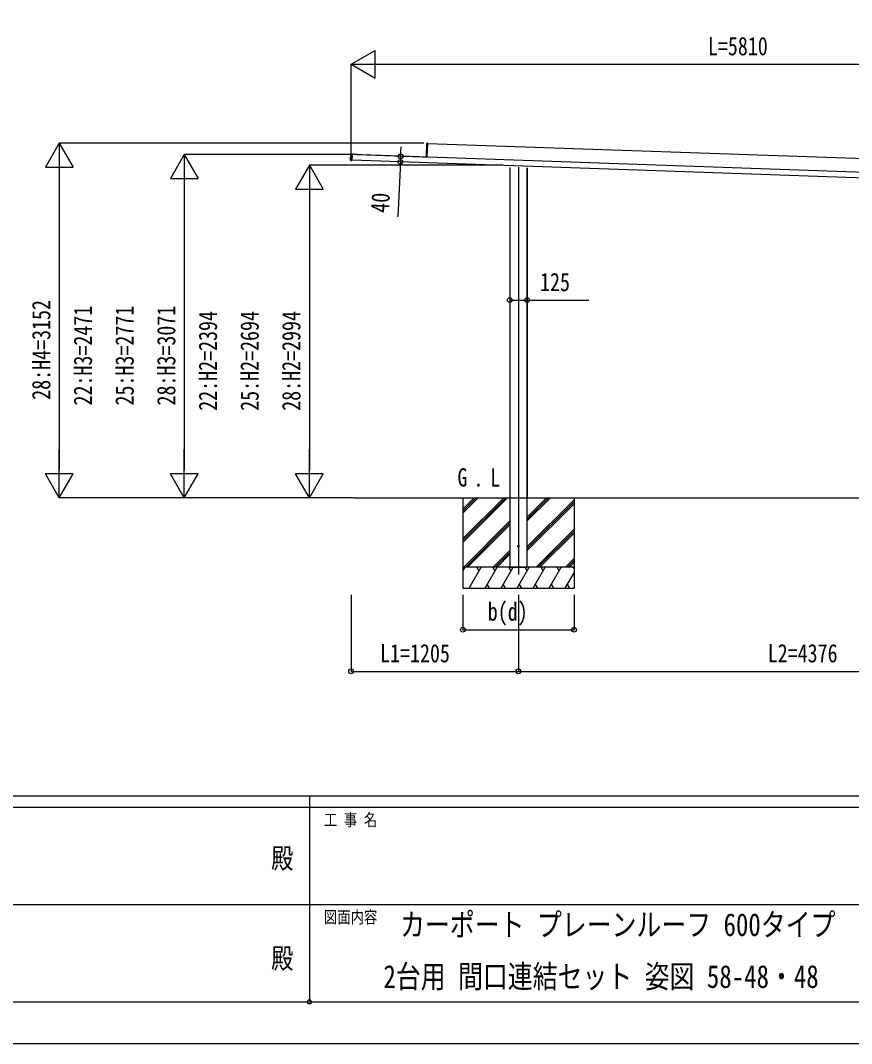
# Model space of a CAD drawing. Units: millimetres, scale not verified. Extents: x -16820 to 16820, y -11880 to 11880.
# Drawn here: x -2099 to 3883, y -11880 to -4513 of the extents above; entities that cross this region are included whole.
import ezdxf
from ezdxf.enums import TextEntityAlignment as Align

# ---------------------------------------------------------------- set-up
doc = ezdxf.new("R2010")
doc.units = ezdxf.units.MM
doc.header["$LTSCALE"] = 60
doc.header["$PDMODE"] = 32
doc.header["$PDSIZE"] = 30
for name, color, linetype in [('0-2_USER1', 3, 'Continuous'), ('0-3_YKK_12', 2, 'Continuous'), ('0-4_YKK_A1', 4, 'Continuous'), ('0-5_YKK_D', 6, 'Continuous'), ('0-6_YKK_ZWAK', 7, 'Continuous')]:
    doc.layers.add(name, color=color, linetype=linetype)
doc.styles.add('ＭＳ ゴシック', font='')
doc.styles.get('ＭＳ ゴシック').set_extended_font_data('MS Gothic')

msp = doc.modelspace()

# ---------------------------------------------------------------- linework, layer by layer
at = {"layer": '0-3_YKK_12'}
msp.add_line((1485.08, -5568.71), (1485.08, -8502.5), dxfattribs=at)
at = {"layer": '0-4_YKK_A1'}
for p, q in [((826.84, -5396.48), (823.62, -5488.57)), ((826.84, -5396.48), (826.37, -5396.47)), ((832.37, -5396.34), (826.84, -5396.48)), ((826.85, -5395.98), (832.39, -5395.84)), ((828.83, -5497.75), (832.37, -5396.34)), ((832.3, -5398.54), (5971.42, -5578)), ((832.39, -5395.84), (832.37, -5396.34)), ((277.34, -5518.75), (278.7, -5479.77)), ((279.04, -5519.84), (280.48, -5478.79)), ((279.51, -5519.86), (279.04, -5519.84)), ((287.01, -5521.08), (279.5, -5520.36)), ((280.95, -5478.8), (279.51, -5519.86)), ((279.51, -5519.86), (287.02, -5520.58)), ((280.24, -5521.85), (285.23, -5522.03)), ((280.95, -5478.8), (280.48, -5478.79)), ((288.49, -5478.61), (280.95, -5478.8)), ((295.3, -5477.35), (281.81, -5476.88)), ((285.23, -5522.03), (285.27, -5520.91)), ((286.8, -5477.05), (286.76, -5478.15)), ((287.02, -5520.58), (287.01, -5521.08)), ((288.49, -5478.61), (287.02, -5520.58)), ((6081.7, -5721.94), (287.06, -5519.58)), ((6083.1, -5681.96), (288.45, -5479.61)), ((295.23, -5479.35), (295.3, -5477.35)), ((301.29, -5477.56), (295.3, -5477.35)), ((301.22, -5479.56), (301.29, -5477.56)), ((311.29, -5477.91), (301.29, -5477.56)), ((311.22, -5479.91), (311.29, -5477.91)), ((317.21, -5480.12), (317.28, -5478.12)), ((324.23, -5480.86), (324.24, -5480.56)), ((324.24, -5480.56), (324.26, -5479.96)), ((793.83, -5497.25), (793.84, -5496.95)), ((793.84, -5496.95), (793.86, -5496.35)), ((793.86, -5496.35), (793.87, -5496.05)), ((797.83, -5497.39), (797.85, -5496.69)), ((828.82, -5497.78), (797.85, -5496.69)), ((823.34, -5496.58), (822.87, -5496.57)), ((823.62, -5488.57), (823.15, -5488.56)), ((823.62, -5488.57), (823.34, -5496.58)), ((828.83, -5497.75), (828.81, -5498.48)), ((1423.78, -5571.5), (1423.78, -7950)), ((1424.18, -5571.51), (1424.18, -8450)), ((1545.98, -5575.77), (1545.98, -8450)), ((1547.58, -5575.82), (1547.58, -7950)), ((297.55, -7950), (6596.2, -7950.01)), ((1085.08, -7950), (1085.08, -8600)), ((1085.08, -8243.98), (1379.06, -7950)), ((1085.08, -8258.12), (1393.2, -7950)), ((1085.08, -8272.26), (1407.34, -7950)), ((1085.08, -8031.85), (1166.92, -7950)), ((1085.08, -8045.99), (1181.07, -7950)), ((1085.08, -8060.13), (1195.21, -7950)), ((1422.88, -7950), (1423.48, -7950)), ((1545.98, -7950), (1546.08, -7950)), ((1545.98, -8119.73), (1715.71, -7950)), ((1545.98, -8105.59), (1701.57, -7950)), ((1545.98, -8091.45), (1687.43, -7950)), ((1546.08, -7950), (1546.38, -7950)), ((1547.28, -7950), (1547.58, -7950)), ((1885.08, -7950), (1885.08, -8600)), ((1545.98, -8303.58), (1885.08, -7964.48)), ((1545.98, -8317.72), (1885.08, -7978.62)), ((1545.98, -8331.86), (1885.08, -7992.77)), ((1091.19, -8450), (1424.18, -8117.01)), ((1105.33, -8450), (1424.18, -8131.16)), ((1119.47, -8450), (1424.18, -8145.3)), ((1611.69, -8450), (1885.08, -8176.61)), ((1625.83, -8450), (1885.08, -8190.75)), ((1639.97, -8450), (1885.08, -8204.9)), ((1303.32, -8450), (1424.18, -8329.14)), ((1317.46, -8450), (1424.18, -8343.29)), ((1331.61, -8450), (1424.18, -8357.43)), ((1823.82, -8450), (1885.08, -8388.74)), ((1885.08, -8450), (1085.08, -8450)), ((1085.08, -8478.94), (1101.79, -8450)), ((1129.62, -8600), (1216.23, -8450)), ((1201.23, -8475.98), (1186.22, -8450)), ((1245.1, -8600), (1331.7, -8450)), ((1316.7, -8475.98), (1301.7, -8450)), ((1360.57, -8600), (1447.17, -8450)), ((1432.17, -8475.98), (1417.17, -8450)), ((1424.18, -8450), (1545.98, -8450)), ((1476.04, -8600), (1562.64, -8450)), ((1547.64, -8475.98), (1532.64, -8450)), ((1591.51, -8600), (1678.11, -8450)), ((1663.11, -8475.98), (1648.11, -8450)), ((1706.98, -8600), (1793.58, -8450)), ((1778.58, -8475.98), (1763.58, -8450)), ((1837.96, -8450), (1885.08, -8402.89)), ((1852.1, -8450), (1885.08, -8417.03)), ((1885.08, -8460.45), (1879.05, -8450)), ((1086.79, -8475.98), (1085.08, -8473.02)), ((1822.45, -8600), (1885.08, -8491.52)), ((1085.08, -8600), (1885.08, -8600)), ((1260.09, -8574.02), (1275.09, -8600)), ((1375.57, -8574.02), (1390.56, -8600)), ((1491.04, -8574.02), (1506.03, -8600)), ((1606.5, -8574.02), (1621.5, -8600)), ((1721.98, -8574.02), (1736.97, -8600)), ((1837.45, -8574.02), (1852.44, -8600))]:
    msp.add_line(p, q, dxfattribs=at)
for points in [[(822.87, -5496.57), (823.15, -5488.56), (826.37, -5396.47)], [(280.96, -5478.3), (288.51, -5478.11), (288.49, -5478.61)], [(323.78, -5478.35), (323.71, -5480.34), (288.47, -5479.11)], [(323.78, -5478.35), (317.28, -5478.12), (311.29, -5477.91)], [(324.26, -5479.96), (324.27, -5479.66), (793.87, -5496.05)], [(797.85, -5496.69), (797.87, -5496.19), (822.55, -5497.06)], [(1422.58, -5571.46), (1422.58, -7950), (1422.88, -7950)], [(1546.38, -5575.78), (1546.38, -7950), (1546.68, -7950), (1547.28, -7950)], [(1423.48, -7950), (1423.78, -7950), (1424.08, -7950), (1424.18, -7950)]]:
    msp.add_lwpolyline(points, dxfattribs=at)
msp.add_circle((1485.08, -8300), 5, dxfattribs=at)
for centre, radius, start, end in [((826.87, -5396.48), 0.5, 91.5, 178), ((828.9, -5396.3), 2.07, 171.06854, 184.93146), ((280.34, -5518.85), 3, 178, 268), ((281.7, -5479.88), 3, 88, 178), ((279.54, -5519.86), 0.5, 178, 264.5), ((281.56, -5520.18), 2.07, 171.06854, 184.93146), ((280.98, -5478.8), 0.5, 91.5, 178), ((283.01, -5478.63), 2.07, 171.06854, 184.93146), ((822.37, -5496.55), 0.5, 268, 358), ((822.37, -5496.28), 0.765, 269.05171, 301.0406), ((822.55, -5496.81), 0.242, 269.80053, 328.78296), ((825.44, -5481.79), 15.54, 259.3054, 261.87346), ((823.07, -5498.76), 1.85, 83.82294, 99.58333), ((820.1, -5496.7), 3.17, 351.51431, 355.97407), ((822.34, -5496.55), 1, 337.89786, 358), ((828.79, -5497.75), 0.046, 321.12762, 0.80407)]:
    msp.add_arc(centre, radius, start, end, dxfattribs=at)
for centre, ratio, start_param in [((815.75, -5497.32), 0.038227, 0), ((815.77, -5497.32), 0.061163, 0.0374041)]:
    msp.add_ellipse(centre, major_axis=(13.07, -0.46), ratio=ratio, start_param=start_param, end_param=0.962078, dxfattribs=at)
at = {"layer": '0-5_YKK_D'}
for p, q in [((280.08, -4828.88), (453.28, -4728.88)), ((453.28, -4928.88), (453.28, -4728.88)), ((280.08, -5517.85), (280.08, -4827.88)), ((280.08, -4828.88), (453.28, -4928.88)), ((280.08, -4828.88), (626.49, -4828.88)), ((480.08, -4828.88), (5890.08, -4828.88)), ((-1819.92, -5397.54), (-1919.92, -5570.74)), ((803, -5397.54), (-1820.92, -5397.54)), ((-1819.92, -5397.54), (-1719.92, -5570.74)), ((-1819.92, -5397.54), (-1819.92, -5743.95)), ((637.11, -5491.79), (640.35, -5423.87)), ((-919.92, -5479.38), (-1019.92, -5652.58)), ((281.21, -5479.38), (-920.92, -5479.38)), ((-919.92, -5479.38), (-819.92, -5652.58)), ((-919.92, -5479.38), (-919.92, -5825.79)), ((637.11, -5491.79), (635.2, -5531.75)), ((637.11, -5491.79), (638.11, -5491.84)), ((-1919.92, -5570.74), (-1719.92, -5570.74)), ((-1819.92, -5597.54), (-1819.92, -7750)), ((-19.92, -5555.91), (-119.92, -5729.11)), ((1373.38, -5555.91), (-20.92, -5555.91)), ((-19.92, -5555.91), (80.08, -5729.11)), ((-19.92, -5555.91), (-19.92, -5902.32)), ((635.2, -5531.75), (616.22, -5928.5)), ((635.2, -5531.75), (636.19, -5531.8)), ((-1019.92, -5652.58), (-819.92, -5652.58)), ((-919.92, -5679.38), (-919.92, -7750)), ((-119.92, -5729.11), (80.08, -5729.11)), ((-19.92, -5755.91), (-19.92, -7750)), ((-1819.92, -7950), (-1819.92, -7603.59)), ((-919.92, -7950), (-919.92, -7603.59)), ((-19.92, -7950), (-19.92, -7603.59)), ((-1819.92, -7950), (-1919.92, -7776.8)), ((-1719.92, -7776.8), (-1919.92, -7776.8)), ((-1819.92, -7950), (-1719.92, -7776.8)), ((-919.92, -7950), (-1019.92, -7776.8)), ((-819.92, -7776.8), (-1019.92, -7776.8)), ((-919.92, -7950), (-819.92, -7776.8)), ((-19.92, -7950), (-119.92, -7776.8)), ((80.08, -7776.8), (-119.92, -7776.8)), ((-19.92, -7950), (80.08, -7776.8)), ((296.55, -7950), (-1820.92, -7950)), ((296.55, -7950), (-920.92, -7950)), ((296.55, -7950), (-20.92, -7950)), ((280.08, -8650), (280.08, -9201)), ((1085.08, -8650), (1085.08, -8901)), ((1485.08, -8650), (1485.08, -9201)), ((1485.08, -8650), (1485.08, -9201)), ((1885.08, -8650), (1885.08, -8901)), ((1085.08, -8900), (1885.08, -8900)), ((280.08, -9200), (1485.08, -9200)), ((1485.08, -9200), (5861.08, -9200))]:
    msp.add_line(p, q, dxfattribs=at)
msp.add_lwpolyline([(1422.58, -6527), (1547.58, -6527), (1991.98, -6527)], dxfattribs=at)
for centre in [(635.2, -5531.75), (637.11, -5491.79), (1422.58, -6527), (1547.58, -6527), (1085.08, -8900), (1885.08, -8900), (280.08, -9200), (1485.08, -9200), (1485.08, -9200)]:
    msp.add_circle(centre, 17, dxfattribs=at)
at = {"layer": '0-6_YKK_ZWAK'}
for p, q in [((15580.08, -10100), (-15619.92, -10100)), ((-19.92, -10100), (-19.92, -11580)), ((-19.92, -10180), (-5219.92, -10180)), ((5180.08, -10180), (-19.92, -10180)), ((-5189.92, -10880), (-19.92, -10880)), ((-19.92, -10880), (5180.08, -10880)), ((-5219.92, -11580), (-19.92, -11580)), ((-19.92, -11580), (5180.08, -11580))]:
    msp.add_line(p, q, dxfattribs=at)
msp.add_lwpolyline([(-16820, -11880), (16820, -11880), (16820, 11880), (-16820, 11880)], close=True, dxfattribs=at)
msp.add_point((-19.92, -11580), dxfattribs=at)

# ---------------------------------------------------------------- texts
at = {"layer": '0-2_USER1', "style": 'ＭＳ ゴシック', "width": 0.8}
for s, height, p in [('G', 132, (1046, -7909)), ('L', 132, (1282.42, -7909)), ('.', 132, (1161.2, -7909)), ('カーポート プレーンルーフ 600タイプ', 164.2, (632.77, -11155.33)), ('2台用 間口連結セット 姿図 58-48・48', 164.2, (513.31, -11528.67))]:
    msp.add_text(s, height=height, dxfattribs=at).set_placement(p, align=Align.BOTTOM_LEFT)
at = {"layer": '0-5_YKK_D', "style": 'ＭＳ ゴシック', "width": 0.8}
for s, p in [('L=5810', (2849.08, -4803.88)), ('125', (1640.58, -6502)), ('b(d)', (1264.28, -8875)), ('L1=1205', (488.98, -9175)), ('L2=4376', (3279.48, -9175))]:
    msp.add_text(s, height=132, dxfattribs=at).set_placement(p, align=Align.BOTTOM_LEFT)
for s, rotation, p in [('40', 87.262, (592.45, -5902.33)), ('28:H4=3152', 90, (-1844.92, -7244.97)), ('22:H3=2471', 90, (-1544.92, -7285.89)), ('25:H3=2771', 90, (-1244.92, -7285.89)), ('28:H3=3071', 90, (-944.92, -7285.89)), ('22:H2=2394', 90, (-644.92, -7324.15)), ('25:H2=2694', 90, (-344.92, -7324.15)), ('28:H2=2994', 90, (-44.92, -7324.15))]:
    msp.add_text(s, height=132, rotation=rotation, dxfattribs=at).set_placement(p, align=Align.BOTTOM_LEFT)
at = {"layer": '0-6_YKK_ZWAK', "style": 'ＭＳ ゴシック', "width": 0.8}
for s, height, p in [('工 事 名', 87.98, (85.08, -10340)), ('殿', 146.6, (-294.67, -10663.33)), ('図面内容', 87.98, (85.08, -11040)), ('殿', 146.6, (-294.67, -11383.33))]:
    msp.add_text(s, height=height, dxfattribs=at).set_placement(p, align=Align.BOTTOM_LEFT)

doc.saveas('drawing.dxf')
